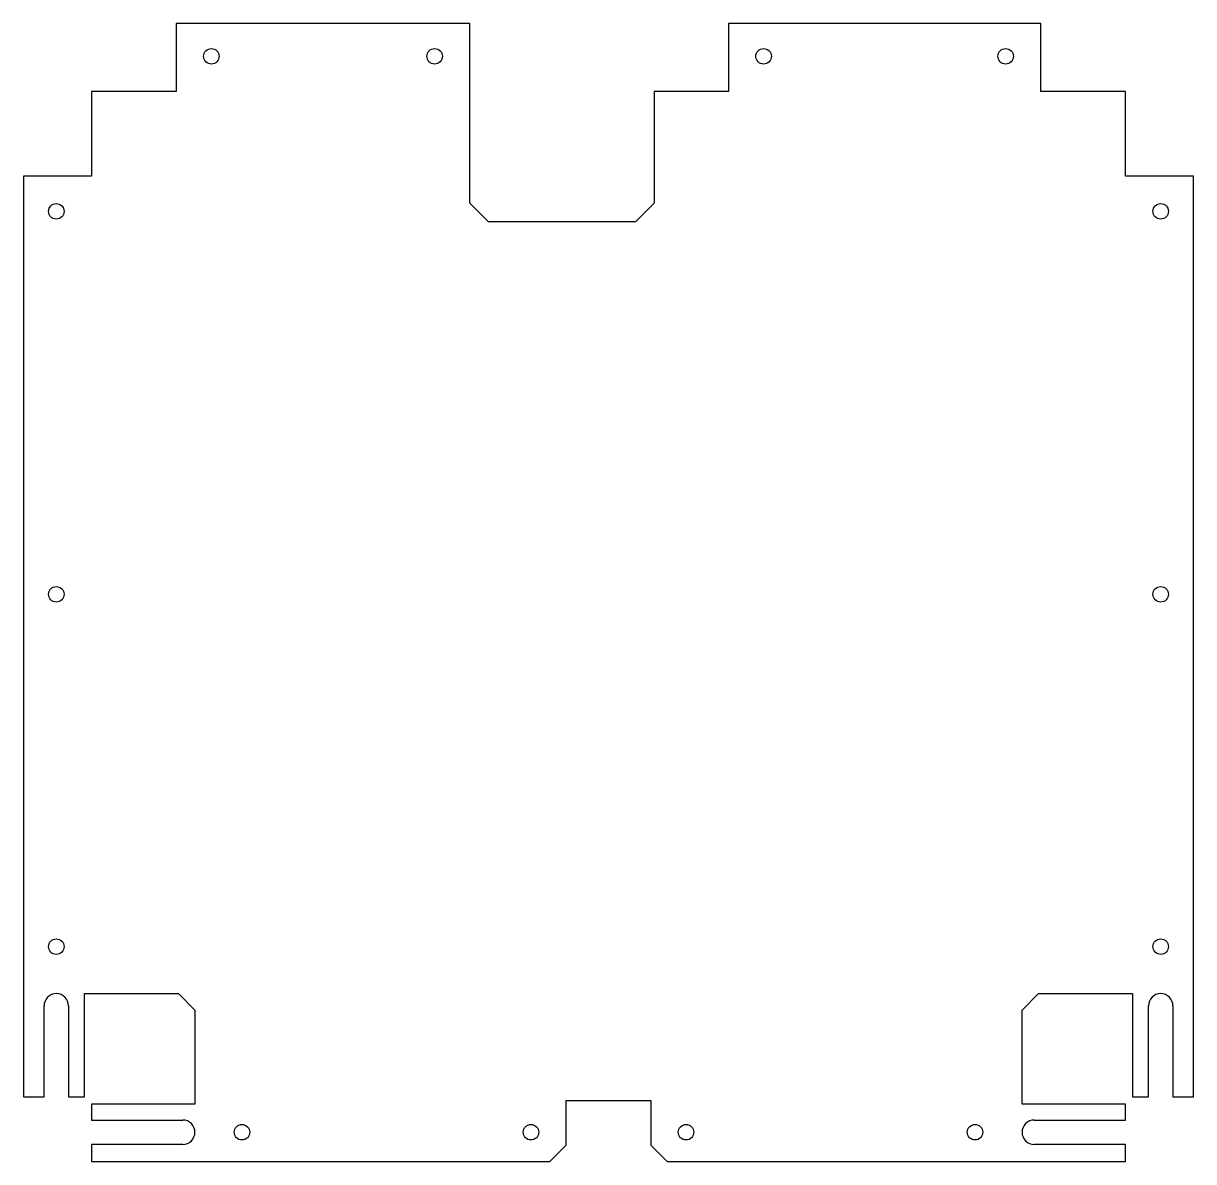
# Model space of a CAD drawing. Header units: millimetres. Extents: x -249 to 249, y -242 to 242.
import ezdxf

# ---------------------------------------------------------------- set-up
doc = ezdxf.new("R2010")
doc.units = ezdxf.units.MM
doc.layers.add('CUTOUTS', color=1, linetype='CONTINUOUS')
doc.layers.add('PERIMETER', color=5, linetype='CONTINUOUS')

msp = doc.modelspace()

# ---------------------------------------------------------------- linework, layer by layer
at = {"layer": 'CUTOUTS'}
for centre in [(-169, 228.25), (-74, 228.25), (66, 228.25), (169, 228.25), (-235, 162.25), (235, 162.25), (-235, -0.75), (235, -0.75), (-235, -150.75), (235, -150.75), (-156, -229.75), (-33, -229.75), (33, -229.75), (156, -229.75)]:
    msp.add_circle(centre, 3.3, dxfattribs=at)
at = {"layer": 'PERIMETER'}
for p, q in [((-59, 242.25), (-184, 242.25)), ((-184, 242.25), (-184, 213.25)), ((-59, 165.75), (-59, 242.25)), ((184, 242.25), (51, 242.25)), ((51, 242.25), (51, 213.25)), ((184, 213.25), (184, 242.25)), ((-184, 213.25), (-220, 213.25)), ((-220, 213.25), (-220, 177.25)), ((51, 213.25), (19.5, 213.25)), ((19.5, 213.25), (19.5, 165.75)), ((220, 213.25), (184, 213.25)), ((220, 177.25), (220, 213.25)), ((-220, 177.25), (-249, 177.25)), ((-249, 177.25), (-249, -214.75)), ((249, 177.25), (220, 177.25)), ((249, -214.75), (249, 177.25)), ((-51, 157.75), (-59, 165.75)), ((19.5, 165.75), (11.5, 157.75)), ((11.5, 157.75), (-51, 157.75)), ((-223, -214.75), (-223, -170.75)), ((-223, -170.75), (-183, -170.75)), ((-183, -170.75), (-176, -177.75)), ((176, -177.75), (183, -170.75)), ((183, -170.75), (223, -170.75)), ((223, -170.75), (223, -214.75)), ((-240.2, -214.75), (-240.2, -175.95)), ((-229.8, -175.95), (-229.8, -214.75)), ((-176, -177.75), (-176, -217.75)), ((176, -217.75), (176, -177.75)), ((229.8, -214.75), (229.8, -175.95)), ((240.2, -175.95), (240.2, -214.75)), ((-249, -214.75), (-240.2, -214.75)), ((-229.8, -214.75), (-223, -214.75)), ((-176, -217.75), (-220, -217.75)), ((-220, -217.75), (-220, -224.55)), ((-18, -235.25), (-18, -216.25)), ((-18, -216.25), (18, -216.25)), ((18, -216.25), (18, -235.25)), ((220, -217.75), (176, -217.75)), ((220, -224.55), (220, -217.75)), ((223, -214.75), (229.8, -214.75)), ((240.2, -214.75), (249, -214.75)), ((-220, -224.55), (-181.2, -224.55)), ((181.2, -224.55), (220, -224.55)), ((-181.2, -234.95), (-220, -234.95)), ((-220, -234.95), (-220, -242.25)), ((-25, -242.25), (-18, -235.25)), ((18, -235.25), (25, -242.25)), ((220, -234.95), (181.2, -234.95)), ((220, -242.25), (220, -234.95)), ((-220, -242.25), (-25, -242.25)), ((25, -242.25), (220, -242.25))]:
    msp.add_line(p, q, dxfattribs=at)
for centre, start, end in [((-235, -175.95), 0, 180), ((235, -175.95), 0, 180), ((-181.2, -229.75), -90, 90), ((181.2, -229.75), 90, 270)]:
    msp.add_arc(centre, 5.2, start, end, dxfattribs=at)

doc.saveas('drawing.dxf')
